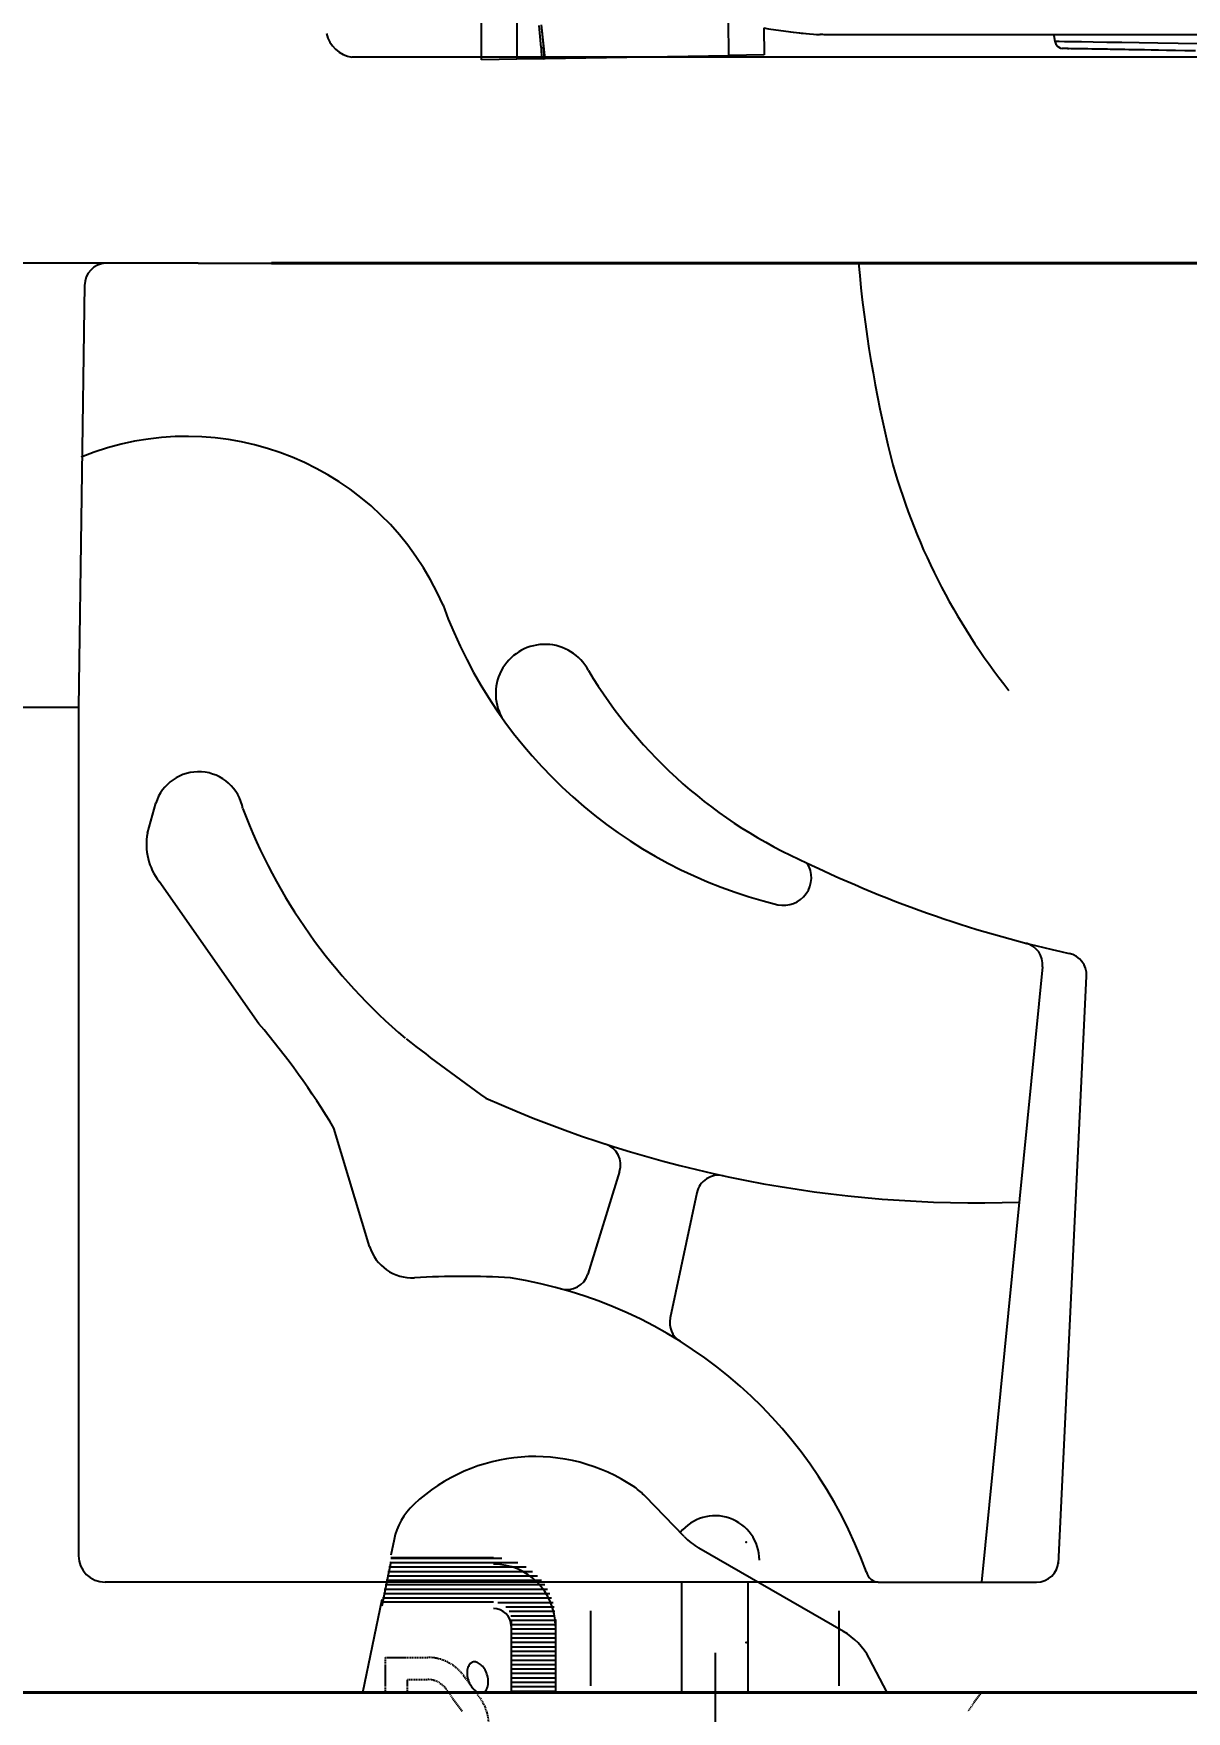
# Model space of a CAD drawing. Header units: inches. Extents: x -15723 to -7264, y -5919 to -976.
# Drawn here: x -15429.6 to -15168.6, y -3050.5 to -2670.6 of the extents above; entities that cross this region are included whole.
import ezdxf

# ---------------------------------------------------------------- set-up
doc = ezdxf.new("R2010")
doc.units = ezdxf.units.IN
doc.header["$MEASUREMENT"] = 0
doc.linetypes.add('HIDDEN', pattern=[0.375, 0.25, -0.125])
doc.layers.add('3', color=3, linetype='Continuous')
doc.layers.add('6', color=6, linetype='Continuous')
doc.layers.add('외형선', color=4, linetype='Continuous', lineweight=40)
doc.styles.get("Standard").update_dxf_attribs({"font": 'NanumGothic.ttf'})
doc.dimstyles.get("Standard").update_dxf_attribs({"dimtxt": 20, "dimasz": 20, "dimexe": 5, "dimexo": 1.5, "dimgap": 10, "dimtad": 0, "dimtoh": 1, "dimdec": 0, "dimzin": 0, "dimdsep": 46, "dimtxsty": 'Standard', "dimcen": 0, "dimclrd": 3, "dimclre": 3, "dimclrt": 2, "dimadec": 0, "dimazin": 3, "dimtfac": 1, "dimtdec": 0, "dimtofl": 0, "dimtmove": 0, "dimatfit": 3, "dimfxl": 0, "dimtolj": 1, "dimtzin": 0, "dimlwd": 0, "dimlwe": 25, "dimarcsym": 0})

# ---------------------------------------------------------------- blocks, each defined once
blk = doc.blocks.new('*D12')
at = {"color": 3, "linetype": 'Continuous', "lineweight": 25}
for p, q in [((-15275.3, -3037.19), (-15275.3, -3200.63)), ((-15579.31, -3047.69), (-15579.31, -3200.63))]:
    blk.add_line(p, q, dxfattribs=at)
at = {"color": 3, "linetype": 'Continuous', "lineweight": 0}
for p, q in [((-15559.31, -3195.63), (-15462.3, -3195.63)), ((-15295.3, -3195.63), (-15392.3, -3195.63))]:
    blk.add_line(p, q, dxfattribs=at)
at = {"color": 3}
for points in [[(-15559.31, -3192.3), (-15559.31, -3198.97), (-15579.31, -3195.63)], [(-15295.3, -3192.3), (-15295.3, -3198.97), (-15275.3, -3195.63)]]:
    blk.add_solid(points, dxfattribs=at)
at = {"layer": 'DEFPOINTS', "color": 0}
for p in [(-15275.3, -3035.69), (-15579.31, -3046.19), (-15275.3, -3195.63)]:
    blk.add_point(p, dxfattribs=at)
at = {"color": 2, "insert": (-15427.3, -3195.63), "char_height": 20, "attachment_point": 5}
blk.add_mtext('\\A1;305', dxfattribs=at)
blk = doc.blocks.new('*D13')
at = {"color": 3, "linetype": 'Continuous', "lineweight": 25}
for p, q in [((-15560.01, -2723.85), (-15560.01, -3152.76)), ((-15275.3, -3047.69), (-15275.3, -3152.76))]:
    blk.add_line(p, q, dxfattribs=at)
at = {"color": 3, "linetype": 'Continuous', "lineweight": 0}
for p, q in [((-15540.01, -3147.76), (-15454.32, -3147.76)), ((-15295.3, -3147.76), (-15380.99, -3147.76))]:
    blk.add_line(p, q, dxfattribs=at)
at = {"color": 3}
for points in [[(-15540.01, -3144.43), (-15540.01, -3151.09), (-15560.01, -3147.76)], [(-15295.3, -3144.43), (-15295.3, -3151.09), (-15275.3, -3147.76)]]:
    blk.add_solid(points, dxfattribs=at)
at = {"layer": 'DEFPOINTS', "color": 0}
for p in [(-15560.01, -2722.35), (-15275.3, -3046.19), (-15275.3, -3147.76)]:
    blk.add_point(p, dxfattribs=at)
at = {"color": 2, "insert": (-15417.66, -3147.76), "char_height": 20, "attachment_point": 5}
blk.add_mtext('\\A1;285', dxfattribs=at)
blk = doc.blocks.new('*X15')
at = {"color": 0}
for p, q in [((1041.83, 977), (1066.89, 977)), ((1041.01, 973), (1074.92, 973)), ((1041.21, 974), (1073.82, 974)), ((1041.42, 975), (1072.42, 975)), ((1041.62, 976), (1070.5, 976)), ((1040.19, 969), (1077.7, 969)), ((1040.39, 970), (1077.19, 970)), ((1040.6, 971), (1076.57, 971)), ((1040.8, 972), (1075.83, 972)), ((1039.98, 968), (1078.12, 968)), ((1066, 967), (1078.45, 967)), ((1067.78, 966), (1078.7, 966)), ((1068.53, 965), (1078.87, 965)), ((1068.9, 964), (1078.97, 964)), ((1068.99, 963), (1078.99, 963)), ((1068.99, 962), (1078.99, 962)), ((1068.99, 961), (1078.99, 961)), ((1068.99, 960), (1078.99, 960)), ((1068.99, 959), (1078.99, 959)), ((1068.99, 958), (1078.99, 958)), ((1068.99, 957), (1078.99, 957)), ((1068.99, 956), (1078.99, 956)), ((1068.99, 955), (1078.99, 955)), ((1068.99, 954), (1078.99, 954)), ((1068.99, 953), (1078.99, 953)), ((1068.99, 952), (1078.99, 952)), ((1068.99, 951), (1078.99, 951)), ((1068.99, 950), (1078.99, 950)), ((1068.99, 949), (1078.99, 949)), ((1068.99, 948), (1078.99, 948)), ((1068.99, 947), (1078.99, 947))]:
    blk.add_line(p, q, dxfattribs=at)
blk = doc.blocks.new('*D17')
at = {"color": 3, "linetype": 'Continuous', "lineweight": 25}
for p, q in [((-14819.31, -2724.14), (-14819.31, -3297.04)), ((-15579.31, -3047.69), (-15579.31, -3297.04))]:
    blk.add_line(p, q, dxfattribs=at)
at = {"color": 3, "linetype": 'Continuous', "lineweight": 0}
for p, q in [((-15559.31, -3292.04), (-15234.31, -3292.04)), ((-14839.31, -3292.04), (-15164.31, -3292.04))]:
    blk.add_line(p, q, dxfattribs=at)
at = {"color": 3}
for points in [[(-15559.31, -3288.71), (-15559.31, -3295.37), (-15579.31, -3292.04)], [(-14839.31, -3288.71), (-14839.31, -3295.37), (-14819.31, -3292.04)]]:
    blk.add_solid(points, dxfattribs=at)
at = {"layer": 'DEFPOINTS', "color": 0}
for p in [(-14819.31, -2722.64), (-15579.31, -3046.19), (-14819.31, -3292.04)]:
    blk.add_point(p, dxfattribs=at)
at = {"color": 2, "insert": (-15199.31, -3292.04), "char_height": 20, "attachment_point": 5}
blk.add_mtext('\\A1;760', dxfattribs=at)
blk = doc.blocks.new('21D21D1')
at = {"color": 2}
for p, q in [((7484.62, 1047.49), (7484.62, 1056.89)), ((7498.14, 1050.28), (7497.62, 1055.27)), ((7498.12, 1055.31), (7498.64, 1050.3)), ((7499.01, 1047.74), (7498.21, 1055.36)), ((7548.51, 1054.73), (7548.62, 1048.6)), ((7749.17, 1053.1), (7564.83, 1053.1)), ((7498.14, 1050.28), (7498.19, 1047.72)), ((7498.64, 1050.3), (7498.69, 1047.73)), ((7499.01, 1047.74), (7540.62, 1048.46)), ((7548.62, 1048.6), (7540.62, 1048.46)), ((7492.62, 1047.63), (7484.62, 1047.49)), ((7498.19, 1047.72), (7492.62, 1047.63)), ((7498.69, 1047.73), (7498.19, 1047.72)), ((7498.69, 1047.73), (7499.01, 1047.74))]:
    blk.add_line(p, q, dxfattribs=at)
for points in [[(7484.62, 1047.49), (7484.62, 1057.05)], [(7492.62, 1057.06), (7492.62, 1047.63)], [(7540.62, 1048.46), (7540.49, 1056.33)], [(7548.51, 1054.7), (7549.6, 1054.52), (7552.4, 1054.08), (7555.25, 1053.71), (7558.13, 1053.41), (7558.88, 1053.35)], [(7554.07, 1053.88), (7554.55, 1053.82), (7555.18, 1053.74), (7555.88, 1053.66), (7556.49, 1053.59), (7557.01, 1053.53), (7557.45, 1053.49), (7558.02, 1053.43), (7559.76, 1053.29), (7561.05, 1053.21)], [(7560.45, 1053.24), (7560.6, 1053.23)], [(7560.6, 1053.23), (7561.04, 1053.21)], [(7564.83, 1053.1), (7561.04, 1053.21)], [(7561.2, 1053.2), (7561.28, 1053.2)], [(7614.1, 1053.11), (7614.14, 1052.96), (7614.43, 1051.69)], [(7614.43, 1051.69), (7614.65, 1051.05), (7615.1, 1050.49), (7615.72, 1050.13), (7616.06, 1050.04)], [(7614.43, 1051.69), (7614.68, 1051.69), (7615.41, 1051.68), (7616.62, 1051.66), (7618.32, 1051.63), (7620.47, 1051.6), (7623.09, 1051.56), (7626.14, 1051.5), (7629.61, 1051.45), (7633.49, 1051.38), (7637.74, 1051.31), (7642.35, 1051.23), (7647.29, 1051.14)], [(7646.22, 1049.49), (7643.86, 1049.53), (7641.69, 1049.57), (7639.7, 1049.61), (7637.87, 1049.64), (7636.23, 1049.67), (7634.74, 1049.7), (7633.38, 1049.72), (7632.15, 1049.74), (7631.16, 1049.76), (7630.26, 1049.78), (7629.45, 1049.79), (7628.72, 1049.81), (7628.07, 1049.82), (7627.49, 1049.83), (7626.94, 1049.84), (7626.36, 1049.85), (7625.54, 1049.86), (7624.67, 1049.88), (7623.75, 1049.9), (7622.81, 1049.91), (7621.86, 1049.93), (7620.91, 1049.95), (7619.98, 1049.97), (7619.28, 1049.98), (7618.62, 1049.99), (7618.01, 1050), (7617.46, 1050.01), (7616.98, 1050.02), (7616.6, 1050.03), (7616.3, 1050.03), (7616.12, 1050.04), (7616.05, 1050.04)], [(7616.21, 1050.03), (7616.12, 1050.04), (7616.05, 1050.04)], [(7617.34, 1050.01), (7616.98, 1050.02), (7616.6, 1050.03), (7616.3, 1050.03), (7616.21, 1050.03)], [(7617.32, 1049.99), (7617.45, 1050)], [(7617.32, 1049.99), (7617.36, 1049.99)], [(7617.35, 1050.01), (7617.34, 1050.01)], [(7617.44, 1050.01), (7617.35, 1050.01)], [(7617.82, 1050), (7617.46, 1050.01), (7617.44, 1050.01)], [(7617.45, 1050), (7617.52, 1050.01)]]:
    blk.add_lwpolyline(points, dxfattribs=at)
at = {"color": 2, "extrusion": (0, 0, -1)}
blk.add_ellipse((7498.14, 1050.27), major_axis=(-0.5, -0.031), ratio=0.017419, start_param=1.571557, end_param=3.141474, dxfattribs=at)
at = {"color": 2}
blk.add_open_spline([(7564.83, 1053.1), (7564.44, 1053.1), (7563.67, 1053.11), (7562.48, 1053.14), (7561.69, 1053.18), (7561.28, 1053.2)], degree=3, dxfattribs=at)

msp = doc.modelspace()

# ---------------------------------------------------------------- linework, layer by layer
for p, q in [((-15296.89, -2928.24), (-15304.1, -2951.45)), ((-15279.4, -2933.02), (-15285.45, -2961.37))]:
    msp.add_line(p, q)
at = {"color": 7}
for p, q in [((-15282.27, -3010.87), (-15291.13, -3001.7)), ((-15347.98, -3011.55), (-15348.7, -3015.08)), ((-15348.7, -3015.6), (-15325.48, -3015.6)), ((-15246.22, -3032.34), (-15278.96, -3013.46)), ((-15348.7, -3016.58), (-15350.76, -3026.62)), ((-15350.76, -3025.12), (-15355.08, -3046.21)), ((-15350.76, -3025.64), (-15325.48, -3025.64)), ((-15321.47, -3029.65), (-15321.47, -3046.19)), ((-15311.43, -3029.65), (-15311.43, -3046.19)), ((-15236.29, -3046.19), (-15240.42, -3038.36)), ((-15324.41, -3046.19), (-15321.47, -3046.19)), ((-15321.47, -3046.19), (-15311.43, -3046.19)), ((-15311.43, -3046.19), (-15236.29, -3046.19))]:
    msp.add_line(p, q, dxfattribs=at)
at = {"color": 7, "linetype": 'HIDDEN'}
for p, q in [((-15349.94, -3038.23), (-15340.32, -3038.23)), ((-15349.94, -3046.19), (-15349.94, -3038.23)), ((-15332.21, -3042.35), (-15328.46, -3047.5)), ((-15344.92, -3043.25), (-15340.32, -3043.25)), ((-15344.92, -3046.19), (-15344.92, -3043.25)), ((-15336.26, -3045.31), (-15332.52, -3050.45)), ((-15214.99, -3046.19), (-15218.09, -3050.45))]:
    msp.add_line(p, q, dxfattribs=at)
at = {"color": 7, "linetype": 'Continuous'}
msp.add_line((-15349.94, -3046.19), (-15214.99, -3046.19), dxfattribs=at)
at = {"color": 7}
msp.add_lwpolyline([(-15331.14, -3043.44, 0.062131), (-15330.51, -3044.76, 0.07536), (-15329.71, -3045.67, 0.107055), (-15328.71, -3046.2, 0.149889), (-15327.89, -3046.18, 0.149889), (-15327.22, -3045.7, 0.107055), (-15326.74, -3044.68, 0.07536), (-15326.64, -3043.47, 0.062131), (-15326.93, -3042.04, 0.062131), (-15327.56, -3040.72, 0.07536), (-15328.36, -3039.82, 0.107055), (-15329.36, -3039.28, 0.149889), (-15330.18, -3039.3, 0.149889), (-15330.85, -3039.78, 0.107055), (-15331.33, -3040.81, 0.07536), (-15331.42, -3042.01, 0.062131)], format="xyb", close=True, dxfattribs=at)
for centre, start, end in [((-15206.12, -2881.39), 354.3316, 75.5299), ((-15196.19, -2883.75), 357.2618, 77.6723), ((-15301.67, -2926.76), 342.7583, 72.046), ((-15274.51, -2934.07), 77.8349, 167.9564), ((-15308.87, -2949.97), 254.5172, 342.7583), ((-15280.56, -2962.42), 167.9564, 238.0068), ((-15202.52, -3016.19), 270, 357.2618)]:
    msp.add_arc(centre, 5, start, end)
for centre, radius, start, end in [((-15316.09, -3032.89), 40.14, 55.7311, 133.1138), ((-15301.96, -3012.16), 15.05, 43.9955, 55.7311), ((-15333.23, -3014.58), 15.05, 133.1138, 168.419), ((-15275.3, -3016.19), 10.04, 0, 141.5378), ((-15271.44, -3000.42), 15.05, 223.9955, 240.0347), ((-15325.48, -3031.15), 14.05, 0, 90), ((-15325.48, -3031.15), 4.01, 0, 90), ((-15253.73, -3045.38), 15.05, 27.7781, 60.0347)]:
    msp.add_arc(centre, radius, start, end, dxfattribs=at)
at = {"color": 7, "linetype": 'HIDDEN'}
for centre, radius, start, end in [((-15340.32, -3048.26), 10.04, 36.0844, 90), ((-15340.32, -3048.26), 5.02, 36.0844, 90), ((-15336.57, -3053.41), 10.04, 0, 36.0844)]:
    msp.add_arc(centre, radius, start, end, dxfattribs=at)
at = {"layer": '3', "color": 7}
for p, q in [((-14841.34, -2675.95), (-15357.51, -2675.95)), ((-15392.35, -2722.64), (-15555.34, -2722.64)), ((-15392.35, -2722.64), (-14819.31, -2722.64)), ((-15418.03, -2727.49), (-15419.4, -2823.16)), ((-15419.4, -2823.16), (-15484.12, -2823.16)), ((-15419.4, -2823.16), (-15419.4, -3015.19)), ((-15403.8, -2851.63), (-15401.91, -2844.88)), ((-15378.55, -2894.77), (-15401.17, -2862.57)), ((-15201.14, -2881.88), (-15214.97, -3021.19)), ((-15197.56, -3017.03), (-15191.19, -2883.99)), ((-15353.51, -2945.17), (-15361.57, -2918.39)), ((-15238.35, -3021.19), (-15413.4, -3021.19)), ((-15282.8, -3046.19), (-15282.8, -3021.19)), ((-15267.8, -3046.19), (-15267.8, -3021.19)), ((-15238.35, -3021.19), (-15202.52, -3021.19)), ((-15303.42, -3044.69), (-15303.42, -3027.69)), ((-15247.2, -3044.69), (-15247.2, -3027.69))]:
    msp.add_line(p, q, dxfattribs=at)
for centre, radius, start, end in [((-15356.54, -2669.16), 6.86, 192.3617, 261.8989), ((-15413.04, -2727.63), 4.99, 91.7747, 179.982), ((-14953.61, -2697.08), 290.32, 185.0498, 193.8216), ((-15394.91, -2824.99), 63.16, 23.2616, 112.2615), ((-15096.09, -2729.11), 144.33, 194.9876, 218.6888), ((-15235.64, -2763.11), 107.77, 200.0411, 256.3273), ((-15313.81, -2820.04), 11.15, 28.0231, 208.8898), ((-15210.5, -2758.53), 109.1, 211.0492, 246.2683), ((-15392.21, -2847.91), 10.17, 10.104, 162.67), ((-15263.44, -2801), 127.05, 200.807, 229.8109), ((-15390.36, -2854.19), 13.68, 169.2397, 217.7981), ((-15259.76, -2861.69), 6.28, 257.6174, 31.5744), ((-15137.9, -2617.05), 268, 244.232, 257.6723), ((-15517.32, -3012.46), 181.95, 31.1319, 40.2994), ((-15074.49, -2553.16), 438.58, 231.8767, 234.8141), ((-15215.84, -2661.88), 273.44, 245.964, 271.9723), ((-15343.93, -2942.29), 10, 196.7593, 273.3394), ((-15332.83, -3132.47), 180.51, 86.4443, 93.3394), ((-15337.62, -3053.75), 102.69, 19.8323, 81.047), ((-15413.4, -3015.19), 6, 180, 270), ((-15238.11, -3018.19), 3, 193.7699, 270)]:
    msp.add_arc(centre, radius, start, end, dxfattribs=at)
for p in [(-15268.26, -3012.12), (-15268.26, -3034.84)]:
    msp.add_point(p, dxfattribs=at)
at = {"layer": '6'}
msp.add_lwpolyline([(-13176.18, -1118.69), (-15579.31, -1118.69), (-15579.31, -3046.19), (-13651.81, -3046.19), (-13651.81, -2046.19)], dxfattribs=at)
at = {"layer": 'DEFPOINTS', "color": 7, "linetype": 'ByBlock'}
msp.add_point((-15350.76, -3027.14), dxfattribs=at)
at = {"layer": '외형선'}
for p, q in [((-15375.69, -2722.64), (-15130.64, -2722.64)), ((-14942.68, -3046.19), (-15498.26, -3046.19)), ((-15171.74, -3046.18), (-15224.93, -3046.18))]:
    msp.add_line(p, q, dxfattribs=at)

# ---------------------------------------------------------------- block references
msp.add_blockref('21D21D1', (-22812.77, -3724.05))
at = {"color": 7, "xscale": 1.003562326168321, "yscale": 1.003562326168321, "zscale": 1.003562326168321}
msp.add_blockref('*X15', (-16394.27, -3996.21), dxfattribs=at)

# ---------------------------------------------------------------- dimensions: what is measured, and where the dimension line sits
for base, p1, p2, override, picture, middle in [((-14819.31, -3292.04), (-15579.31, -3046.19), (-14819.31, -2722.64), {"dimarcsym": 1}, '*D17', (-15199.31, -3292.04)), ((-15275.3, -3147.76), (-15560.01, -2722.35), (-15275.3, -3046.19), {"dimtih": 1, "dimarcsym": 1}, '*D13', (-15417.66, -3147.76))]:
    dim = msp.add_linear_dim(base=base, p1=p1, p2=p2, dimstyle='Standard', override=override)
    dim.commit()
    dim.dimension.update_dxf_attribs({"geometry": picture, "text_midpoint": middle, "dimtype": 160})
dim = msp.add_linear_dim(base=(-15275.3, -3195.63), p1=(-15579.31, -3046.19), p2=(-15275.3, -3035.69), text='305', dimstyle='Standard', override={"dimtih": 1, "dimarcsym": 1})
dim.commit()
dim.dimension.update_dxf_attribs({"geometry": '*D12', "text_midpoint": (-15427.3, -3195.63), "dimtype": 160})

doc.saveas('drawing.dxf')
